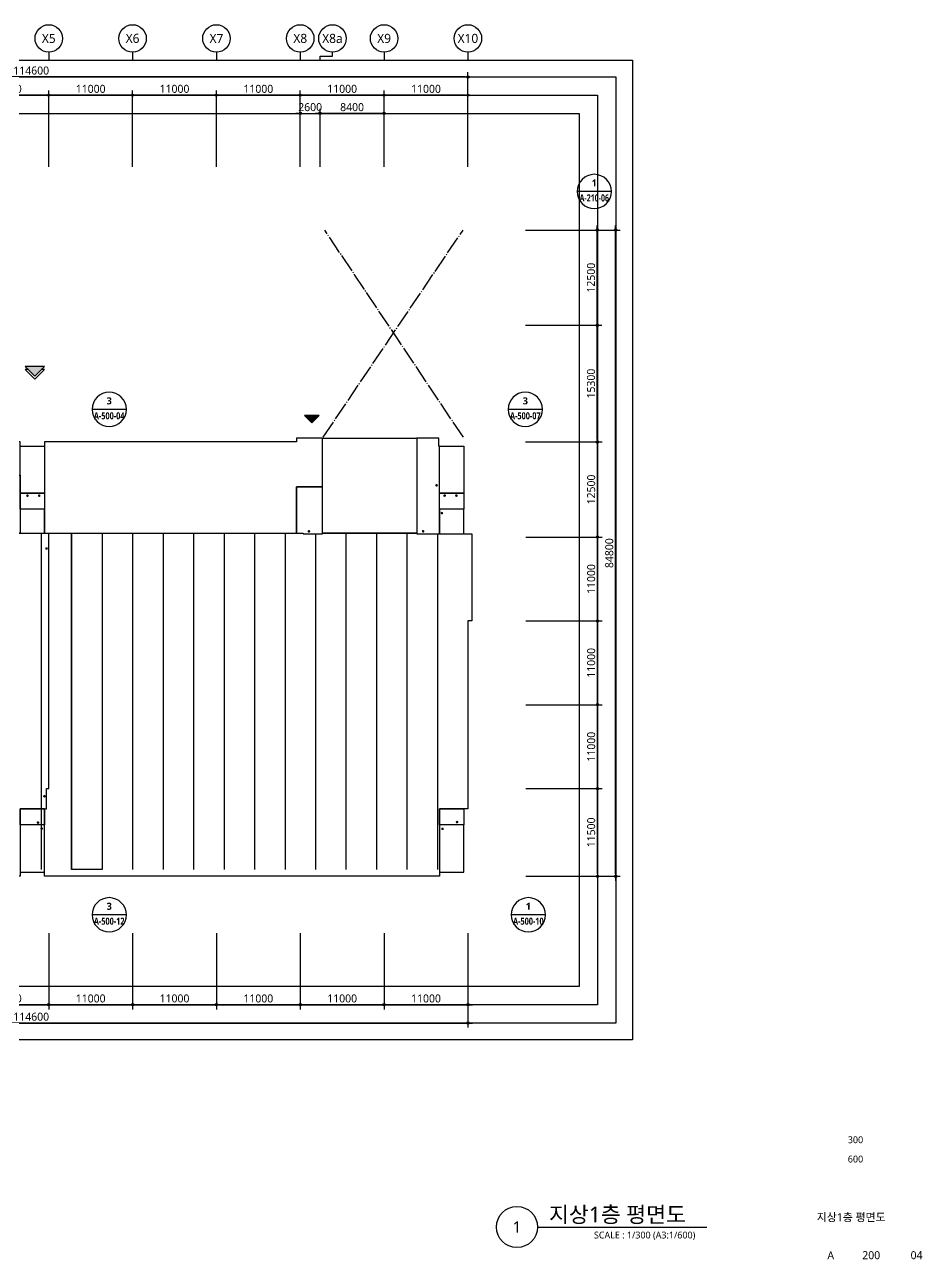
# Model space of a CAD drawing. Header units: millimetres. Extents: x -867282 to 190005487, y -1022614 to 455456909.
# Drawn here: x -753998 to -636221, y -505793 to -343767 of the extents above; entities that cross this region are included whole.
import ezdxf
from ezdxf.enums import TextEntityAlignment as Align

# ---------------------------------------------------------------- set-up
doc = ezdxf.new("R2010")
doc.units = ezdxf.units.MM
doc.header["$LTSCALE"] = 400
doc.header["$MEASUREMENT"] = 0
doc.header["$PDSIZE"] = -10
doc.linetypes.add('STD_SHAFT', pattern=[7.3, 6, -0.5, 0.3, -0.5])
doc.layers.get('0').update_dxf_attribs({"linetype": 'CONTINUOUS'})
doc.layers.get('Defpoints').update_dxf_attribs({"color": 153, "linetype": 'CONTINUOUS'})
for name, color, linetype in [('A-ANNO-ENT', 1, 'CONTINUOUS'), ('A-ANNO-TEXT1', 7, 'CONTINUOUS'), ('A-ANNO-TITL', 7, 'CONTINUOUS'), ('A-FLOR-MARK-ARCH', 1, 'CONTINUOUS'), ('A-FLOR-OPEN-BELO', 6, 'STD_SHAFT'), ('A-ST-AXIS-BUB', 7, 'CONTINUOUS'), ('A-ST-AXIS-DIM', 7, 'CONTINUOUS'), ('AA-MKXS', 3, 'CONTINUOUS'), ('AA-XXXX-TXT1', 2, 'CONTINUOUS'), ('heb', 30, 'CONTINUOUS')]:
    doc.layers.add(name, color=color, linetype=linetype)
doc.layers.add('Defpoint', color=161, linetype='CONTINUOUS', plot=False)
doc.layers.add('면적', color=210, linetype='CONTINUOUS', plot=False)
doc.styles.add('2020음성 1차', font='')
doc.styles.add('SAMOO', font='romans.shx', dxfattribs={"bigfont": 'whgtxt.shx'})
doc.styles.add('SH_대대리576', font='malgun.ttf')
doc.styles.get('2020음성 1차').set_extended_font_data('NanumGothic', bold=True)
doc.dimstyles.new('SHP 600', dxfattribs={"dimscale": 300, "dimtxt": 3.5, "dimasz": 1, "dimexe": 2, "dimexo": 2, "dimgap": 1, "dimtad": 1, "dimdec": 0, "dimzin": 0, "dimdsep": 46, "dimtxsty": 'SH_대대리576', "dimblk": 'DIMDOT', "dimcen": 0.09, "dimclrt": 3, "dimadec": 0, "dimazin": 1, "dimtfac": 1, "dimtdec": 0, "dimtix": 1, "dimtmove": 2, "dimatfit": 0, "dimldrblk": 'DIMDOT', "dimfxl": 1, "dimtolj": 1, "dimtzin": 0, "dimarcsym": 0})

# ---------------------------------------------------------------- blocks, each defined once
blk = doc.blocks.new('DIMDOT')
at = {"color": 0}
blk.add_line((-2, 0), (2, 0), dxfattribs=at)
for radius in [0.5, 0.25]:
    blk.add_circle((0, 0), radius, dxfattribs=at)
blk = doc.blocks.new('*D564')
at = {"layer": 'A-ST-AXIS-DIM', "color": 0, "lineweight": -2, "transparency": 16777216}
for p, q in [((-810441, -362417), (-810441, -350017)), ((-696141, -350617), (-810141, -350617)), ((-695841, -362417), (-695841, -350017))]:
    blk.add_line(p, q, dxfattribs=at)
at = {"layer": 'Defpoints', "color": 0, "transparency": 16777216}
for p in [(-810441, -350617), (-810441, -363017), (-695841, -363017)]:
    blk.add_point(p, dxfattribs=at)
at = {"layer": 'A-ST-AXIS-DIM', "color": 0, "lineweight": -2, "transparency": 16777216, "xscale": 300, "yscale": 300, "zscale": 300, "rotation": 180}
blk.add_blockref('DIMDOT', (-810441, -350617), dxfattribs=at)
at = {"layer": 'A-ST-AXIS-DIM', "color": 0, "lineweight": -2, "transparency": 16777216, "xscale": 300, "yscale": 300, "zscale": 300}
blk.add_blockref('DIMDOT', (-695841, -350617), dxfattribs=at)
at = {"layer": 'A-ST-AXIS-DIM', "color": 3, "transparency": 16777216, "insert": (-753141, -349792), "char_height": 1050, "attachment_point": 5, "style": 'SH_대대리576'}
blk.add_mtext('\\A1;114600', dxfattribs=at)
blk = doc.blocks.new('*D568')
at = {"layer": 'A-ST-AXIS-DIM', "color": 0, "lineweight": -2, "transparency": 16777216}
for p, q in [((-761841, -362417), (-761841, -352417)), ((-751141, -353017), (-761541, -353017)), ((-750841, -362417), (-750841, -352417))]:
    blk.add_line(p, q, dxfattribs=at)
at = {"layer": 'Defpoints', "color": 0, "transparency": 16777216}
for p in [(-761841, -353017), (-761841, -363017), (-750841, -363017)]:
    blk.add_point(p, dxfattribs=at)
at = {"layer": 'A-ST-AXIS-DIM', "color": 0, "lineweight": -2, "transparency": 16777216, "xscale": 300, "yscale": 300, "zscale": 300, "rotation": 180}
blk.add_blockref('DIMDOT', (-761841, -353017), dxfattribs=at)
at = {"layer": 'A-ST-AXIS-DIM', "color": 0, "lineweight": -2, "transparency": 16777216, "xscale": 300, "yscale": 300, "zscale": 300}
blk.add_blockref('DIMDOT', (-750841, -353017), dxfattribs=at)
at = {"layer": 'A-ST-AXIS-DIM', "color": 3, "transparency": 16777216, "insert": (-756341, -352192), "char_height": 1050, "attachment_point": 5, "style": 'SH_대대리576'}
blk.add_mtext('\\A1;11000', dxfattribs=at)
blk = doc.blocks.new('*D569')
at = {"layer": 'A-ST-AXIS-DIM', "color": 0, "lineweight": -2, "transparency": 16777216}
for p, q in [((-750841, -362417), (-750841, -352417)), ((-740141, -353017), (-750541, -353017)), ((-739841, -362417), (-739841, -352417))]:
    blk.add_line(p, q, dxfattribs=at)
at = {"layer": 'Defpoints', "color": 0, "transparency": 16777216}
for p in [(-750841, -353017), (-750841, -363017), (-739841, -363017)]:
    blk.add_point(p, dxfattribs=at)
at = {"layer": 'A-ST-AXIS-DIM', "color": 0, "lineweight": -2, "transparency": 16777216, "xscale": 300, "yscale": 300, "zscale": 300, "rotation": 180}
blk.add_blockref('DIMDOT', (-750841, -353017), dxfattribs=at)
at = {"layer": 'A-ST-AXIS-DIM', "color": 0, "lineweight": -2, "transparency": 16777216, "xscale": 300, "yscale": 300, "zscale": 300}
blk.add_blockref('DIMDOT', (-739841, -353017), dxfattribs=at)
at = {"layer": 'A-ST-AXIS-DIM', "color": 3, "transparency": 16777216, "insert": (-745341, -352192), "char_height": 1050, "attachment_point": 5, "style": 'SH_대대리576'}
blk.add_mtext('\\A1;11000', dxfattribs=at)
blk = doc.blocks.new('*D570')
at = {"layer": 'A-ST-AXIS-DIM', "color": 0, "lineweight": -2, "transparency": 16777216}
for p, q in [((-739841, -362417), (-739841, -352417)), ((-729141, -353017), (-739541, -353017)), ((-728841, -362417), (-728841, -352417))]:
    blk.add_line(p, q, dxfattribs=at)
at = {"layer": 'Defpoints', "color": 0, "transparency": 16777216}
for p in [(-739841, -353017), (-739841, -363017), (-728841, -363017)]:
    blk.add_point(p, dxfattribs=at)
at = {"layer": 'A-ST-AXIS-DIM', "color": 0, "lineweight": -2, "transparency": 16777216, "xscale": 300, "yscale": 300, "zscale": 300, "rotation": 180}
blk.add_blockref('DIMDOT', (-739841, -353017), dxfattribs=at)
at = {"layer": 'A-ST-AXIS-DIM', "color": 0, "lineweight": -2, "transparency": 16777216, "xscale": 300, "yscale": 300, "zscale": 300}
blk.add_blockref('DIMDOT', (-728841, -353017), dxfattribs=at)
at = {"layer": 'A-ST-AXIS-DIM', "color": 3, "transparency": 16777216, "insert": (-734341, -352192), "char_height": 1050, "attachment_point": 5, "style": 'SH_대대리576'}
blk.add_mtext('\\A1;11000', dxfattribs=at)
blk = doc.blocks.new('*D571')
at = {"layer": 'A-ST-AXIS-DIM', "color": 0, "lineweight": -2, "transparency": 16777216}
for p, q in [((-728841, -362417), (-728841, -352417)), ((-718141, -353017), (-728541, -353017)), ((-717841, -362417), (-717841, -352417))]:
    blk.add_line(p, q, dxfattribs=at)
at = {"layer": 'Defpoints', "color": 0, "transparency": 16777216}
for p in [(-728841, -353017), (-728841, -363017), (-717841, -363017)]:
    blk.add_point(p, dxfattribs=at)
at = {"layer": 'A-ST-AXIS-DIM', "color": 0, "lineweight": -2, "transparency": 16777216, "xscale": 300, "yscale": 300, "zscale": 300, "rotation": 180}
blk.add_blockref('DIMDOT', (-728841, -353017), dxfattribs=at)
at = {"layer": 'A-ST-AXIS-DIM', "color": 0, "lineweight": -2, "transparency": 16777216, "xscale": 300, "yscale": 300, "zscale": 300}
blk.add_blockref('DIMDOT', (-717841, -353017), dxfattribs=at)
at = {"layer": 'A-ST-AXIS-DIM', "color": 3, "transparency": 16777216, "insert": (-723341, -352192), "char_height": 1050, "attachment_point": 5, "style": 'SH_대대리576'}
blk.add_mtext('\\A1;11000', dxfattribs=at)
blk = doc.blocks.new('*D572')
at = {"layer": 'A-ST-AXIS-DIM', "color": 0, "lineweight": -2, "transparency": 16777216}
for p, q in [((-717841, -362417), (-717841, -352417)), ((-707141, -353017), (-717541, -353017)), ((-706841, -362417), (-706841, -352417))]:
    blk.add_line(p, q, dxfattribs=at)
at = {"layer": 'Defpoints', "color": 0, "transparency": 16777216}
for p in [(-717841, -353017), (-717841, -363017), (-706841, -363017)]:
    blk.add_point(p, dxfattribs=at)
at = {"layer": 'A-ST-AXIS-DIM', "color": 0, "lineweight": -2, "transparency": 16777216, "xscale": 300, "yscale": 300, "zscale": 300, "rotation": 180}
blk.add_blockref('DIMDOT', (-717841, -353017), dxfattribs=at)
at = {"layer": 'A-ST-AXIS-DIM', "color": 0, "lineweight": -2, "transparency": 16777216, "xscale": 300, "yscale": 300, "zscale": 300}
blk.add_blockref('DIMDOT', (-706841, -353017), dxfattribs=at)
at = {"layer": 'A-ST-AXIS-DIM', "color": 3, "transparency": 16777216, "insert": (-712341, -352192), "char_height": 1050, "attachment_point": 5, "style": 'SH_대대리576'}
blk.add_mtext('\\A1;11000', dxfattribs=at)
blk = doc.blocks.new('*D573')
at = {"layer": 'A-ST-AXIS-DIM', "color": 0, "lineweight": -2, "transparency": 16777216}
for p, q in [((-706841, -362417), (-706841, -352417)), ((-696141, -353017), (-706541, -353017)), ((-695841, -362417), (-695841, -352417))]:
    blk.add_line(p, q, dxfattribs=at)
at = {"layer": 'Defpoints', "color": 0, "transparency": 16777216}
for p in [(-706841, -353017), (-706841, -363017), (-695841, -363017)]:
    blk.add_point(p, dxfattribs=at)
at = {"layer": 'A-ST-AXIS-DIM', "color": 0, "lineweight": -2, "transparency": 16777216, "xscale": 300, "yscale": 300, "zscale": 300, "rotation": 180}
blk.add_blockref('DIMDOT', (-706841, -353017), dxfattribs=at)
at = {"layer": 'A-ST-AXIS-DIM', "color": 0, "lineweight": -2, "transparency": 16777216, "xscale": 300, "yscale": 300, "zscale": 300}
blk.add_blockref('DIMDOT', (-695841, -353017), dxfattribs=at)
at = {"layer": 'A-ST-AXIS-DIM', "color": 3, "transparency": 16777216, "insert": (-701341, -352192), "char_height": 1050, "attachment_point": 5, "style": 'SH_대대리576'}
blk.add_mtext('\\A1;11000', dxfattribs=at)
blk = doc.blocks.new('*D599')
at = {"layer": 'A-ST-AXIS-DIM', "color": 0, "lineweight": -2, "transparency": 16777216}
for p, q in [((-688266, -370717), (-678266, -370717)), ((-678866, -382917), (-678866, -371017)), ((-688266, -383217), (-678266, -383217))]:
    blk.add_line(p, q, dxfattribs=at)
at = {"layer": 'Defpoints', "color": 0, "transparency": 16777216}
for p in [(-688866, -370717), (-678866, -370717), (-688866, -383217)]:
    blk.add_point(p, dxfattribs=at)
at = {"layer": 'A-ST-AXIS-DIM', "color": 0, "lineweight": -2, "transparency": 16777216, "xscale": 300, "yscale": 300, "zscale": 300}
for p, rotation in [((-678866, -370717), 90), ((-678866, -383217), 270)]:
    blk.add_blockref('DIMDOT', p, dxfattribs=dict(at, rotation=rotation))
at = {"layer": 'A-ST-AXIS-DIM', "color": 3, "transparency": 16777216, "insert": (-679691, -376967), "char_height": 1050, "attachment_point": 5, "rotation": 90, "style": 'SH_대대리576'}
blk.add_mtext('\\A1;12500', dxfattribs=at)
blk = doc.blocks.new('*D600')
at = {"layer": 'A-ST-AXIS-DIM', "color": 0, "lineweight": -2, "transparency": 16777216}
for p, q in [((-688266, -383217), (-678266, -383217)), ((-678866, -398217), (-678866, -383517)), ((-688266, -398517), (-678266, -398517))]:
    blk.add_line(p, q, dxfattribs=at)
at = {"layer": 'Defpoints', "color": 0, "transparency": 16777216}
for p in [(-688866, -383217), (-678866, -383217), (-688866, -398517)]:
    blk.add_point(p, dxfattribs=at)
at = {"layer": 'A-ST-AXIS-DIM', "color": 0, "lineweight": -2, "transparency": 16777216, "xscale": 300, "yscale": 300, "zscale": 300}
for p, rotation in [((-678866, -383217), 90), ((-678866, -398517), 270)]:
    blk.add_blockref('DIMDOT', p, dxfattribs=dict(at, rotation=rotation))
at = {"layer": 'A-ST-AXIS-DIM', "color": 3, "transparency": 16777216, "insert": (-679691, -390867), "char_height": 1050, "attachment_point": 5, "rotation": 90, "style": 'SH_대대리576'}
blk.add_mtext('\\A1;15300', dxfattribs=at)
blk = doc.blocks.new('*D601')
at = {"layer": 'A-ST-AXIS-DIM', "color": 0, "lineweight": -2, "transparency": 16777216}
for p, q in [((-688241, -398517), (-678241, -398517)), ((-678841, -410717), (-678841, -398817)), ((-688241, -411017), (-678241, -411017))]:
    blk.add_line(p, q, dxfattribs=at)
at = {"layer": 'Defpoints', "color": 0, "transparency": 16777216}
for p in [(-688841, -398517), (-678841, -398517), (-688841, -411017)]:
    blk.add_point(p, dxfattribs=at)
at = {"layer": 'A-ST-AXIS-DIM', "color": 0, "lineweight": -2, "transparency": 16777216, "xscale": 300, "yscale": 300, "zscale": 300}
for p, rotation in [((-678841, -398517), 90), ((-678841, -411017), 270)]:
    blk.add_blockref('DIMDOT', p, dxfattribs=dict(at, rotation=rotation))
at = {"layer": 'A-ST-AXIS-DIM', "color": 3, "transparency": 16777216, "insert": (-679666, -404767), "char_height": 1050, "attachment_point": 5, "rotation": 90, "style": 'SH_대대리576'}
blk.add_mtext('\\A1;12500', dxfattribs=at)
blk = doc.blocks.new('*D588')
at = {"layer": 'A-ST-AXIS-DIM', "color": 0, "lineweight": -2, "transparency": 16777216}
for p, q in [((-688241, -411017), (-678241, -411017)), ((-678841, -421717), (-678841, -411317)), ((-688241, -422017), (-678241, -422017))]:
    blk.add_line(p, q, dxfattribs=at)
at = {"layer": 'Defpoints', "color": 0, "transparency": 16777216}
for p in [(-688841, -411017), (-678841, -411017), (-688841, -422017)]:
    blk.add_point(p, dxfattribs=at)
at = {"layer": 'A-ST-AXIS-DIM', "color": 0, "lineweight": -2, "transparency": 16777216, "xscale": 300, "yscale": 300, "zscale": 300}
for p, rotation in [((-678841, -411017), 90), ((-678841, -422017), 270)]:
    blk.add_blockref('DIMDOT', p, dxfattribs=dict(at, rotation=rotation))
at = {"layer": 'A-ST-AXIS-DIM', "color": 3, "transparency": 16777216, "insert": (-679666, -416517), "char_height": 1050, "attachment_point": 5, "rotation": 90, "style": 'SH_대대리576'}
blk.add_mtext('\\A1;11000', dxfattribs=at)
blk = doc.blocks.new('*D589')
at = {"layer": 'A-ST-AXIS-DIM', "color": 0, "lineweight": -2, "transparency": 16777216}
for p, q in [((-688241, -422017), (-678241, -422017)), ((-678841, -432717), (-678841, -422317)), ((-688241, -433017), (-678241, -433017))]:
    blk.add_line(p, q, dxfattribs=at)
at = {"layer": 'Defpoints', "color": 0, "transparency": 16777216}
for p in [(-688841, -422017), (-678841, -422017), (-688841, -433017)]:
    blk.add_point(p, dxfattribs=at)
at = {"layer": 'A-ST-AXIS-DIM', "color": 0, "lineweight": -2, "transparency": 16777216, "xscale": 300, "yscale": 300, "zscale": 300}
for p, rotation in [((-678841, -422017), 90), ((-678841, -433017), 270)]:
    blk.add_blockref('DIMDOT', p, dxfattribs=dict(at, rotation=rotation))
at = {"layer": 'A-ST-AXIS-DIM', "color": 3, "transparency": 16777216, "insert": (-679666, -427517), "char_height": 1050, "attachment_point": 5, "rotation": 90, "style": 'SH_대대리576'}
blk.add_mtext('\\A1;11000', dxfattribs=at)
blk = doc.blocks.new('*D590')
at = {"layer": 'A-ST-AXIS-DIM', "color": 0, "lineweight": -2, "transparency": 16777216}
for p, q in [((-688241, -433017), (-678241, -433017)), ((-678841, -443717), (-678841, -433317)), ((-688241, -444017), (-678241, -444017))]:
    blk.add_line(p, q, dxfattribs=at)
at = {"layer": 'Defpoints', "color": 0, "transparency": 16777216}
for p in [(-688841, -433017), (-678841, -433017), (-688841, -444017)]:
    blk.add_point(p, dxfattribs=at)
at = {"layer": 'A-ST-AXIS-DIM', "color": 0, "lineweight": -2, "transparency": 16777216, "xscale": 300, "yscale": 300, "zscale": 300}
for p, rotation in [((-678841, -433017), 90), ((-678841, -444017), 270)]:
    blk.add_blockref('DIMDOT', p, dxfattribs=dict(at, rotation=rotation))
at = {"layer": 'A-ST-AXIS-DIM', "color": 3, "transparency": 16777216, "insert": (-679666, -438517), "char_height": 1050, "attachment_point": 5, "rotation": 90, "style": 'SH_대대리576'}
blk.add_mtext('\\A1;11000', dxfattribs=at)
blk = doc.blocks.new('*D591')
at = {"layer": 'A-ST-AXIS-DIM', "color": 0, "lineweight": -2, "transparency": 16777216}
for p, q in [((-688241, -444017), (-678241, -444017)), ((-678841, -455217), (-678841, -444317)), ((-688241, -455517), (-678241, -455517))]:
    blk.add_line(p, q, dxfattribs=at)
at = {"layer": 'Defpoints', "color": 0, "transparency": 16777216}
for p in [(-688841, -444017), (-678841, -444017), (-688841, -455517)]:
    blk.add_point(p, dxfattribs=at)
at = {"layer": 'A-ST-AXIS-DIM', "color": 0, "lineweight": -2, "transparency": 16777216, "xscale": 300, "yscale": 300, "zscale": 300}
for p, rotation in [((-678841, -444017), 90), ((-678841, -455517), 270)]:
    blk.add_blockref('DIMDOT', p, dxfattribs=dict(at, rotation=rotation))
at = {"layer": 'A-ST-AXIS-DIM', "color": 3, "transparency": 16777216, "insert": (-679666, -449767), "char_height": 1050, "attachment_point": 5, "rotation": 90, "style": 'SH_대대리576'}
blk.add_mtext('\\A1;11500', dxfattribs=at)
blk = doc.blocks.new('*D592')
at = {"layer": 'A-ST-AXIS-DIM', "color": 0, "lineweight": -2, "transparency": 16777216}
for p, q in [((-688241, -370717), (-675866, -370717)), ((-676466, -455217), (-676466, -371017)), ((-688241, -455517), (-675866, -455517))]:
    blk.add_line(p, q, dxfattribs=at)
at = {"layer": 'Defpoints', "color": 0, "transparency": 16777216}
for p in [(-688841, -370717), (-676466, -370717), (-688841, -455517)]:
    blk.add_point(p, dxfattribs=at)
at = {"layer": 'A-ST-AXIS-DIM', "color": 0, "lineweight": -2, "transparency": 16777216, "xscale": 300, "yscale": 300, "zscale": 300}
for p, rotation in [((-676466, -370717), 90), ((-676466, -455517), 270)]:
    blk.add_blockref('DIMDOT', p, dxfattribs=dict(at, rotation=rotation))
at = {"layer": 'A-ST-AXIS-DIM', "color": 3, "transparency": 16777216, "insert": (-677291, -413117), "char_height": 1050, "attachment_point": 5, "rotation": 90, "style": 'SH_대대리576'}
blk.add_mtext('\\A1;84800', dxfattribs=at)
blk = doc.blocks.new('*D593')
at = {"layer": 'A-ST-AXIS-DIM', "color": 0, "lineweight": -2, "transparency": 16777216}
for p, q in [((-706841, -462989), (-706841, -472989)), ((-695841, -462989), (-695841, -472989)), ((-706541, -472389), (-696141, -472389))]:
    blk.add_line(p, q, dxfattribs=at)
at = {"layer": 'Defpoints', "color": 0, "transparency": 16777216}
for p in [(-706841, -462389), (-695841, -462389), (-695841, -472389)]:
    blk.add_point(p, dxfattribs=at)
at = {"layer": 'A-ST-AXIS-DIM', "color": 0, "lineweight": -2, "transparency": 16777216, "xscale": 300, "yscale": 300, "zscale": 300, "rotation": 180}
blk.add_blockref('DIMDOT', (-706841, -472389), dxfattribs=at)
at = {"layer": 'A-ST-AXIS-DIM', "color": 0, "lineweight": -2, "transparency": 16777216, "xscale": 300, "yscale": 300, "zscale": 300}
blk.add_blockref('DIMDOT', (-695841, -472389), dxfattribs=at)
at = {"layer": 'A-ST-AXIS-DIM', "color": 3, "transparency": 16777216, "insert": (-701341, -471564), "char_height": 1050, "attachment_point": 5, "style": 'SH_대대리576'}
blk.add_mtext('\\A1;11000', dxfattribs=at)
blk = doc.blocks.new('*D594')
at = {"layer": 'A-ST-AXIS-DIM', "color": 0, "lineweight": -2, "transparency": 16777216}
for p, q in [((-717841, -462989), (-717841, -472989)), ((-706841, -462989), (-706841, -472989)), ((-717541, -472389), (-707141, -472389))]:
    blk.add_line(p, q, dxfattribs=at)
at = {"layer": 'Defpoints', "color": 0, "transparency": 16777216}
for p in [(-717841, -462389), (-706841, -462389), (-706841, -472389)]:
    blk.add_point(p, dxfattribs=at)
at = {"layer": 'A-ST-AXIS-DIM', "color": 0, "lineweight": -2, "transparency": 16777216, "xscale": 300, "yscale": 300, "zscale": 300, "rotation": 180}
blk.add_blockref('DIMDOT', (-717841, -472389), dxfattribs=at)
at = {"layer": 'A-ST-AXIS-DIM', "color": 0, "lineweight": -2, "transparency": 16777216, "xscale": 300, "yscale": 300, "zscale": 300}
blk.add_blockref('DIMDOT', (-706841, -472389), dxfattribs=at)
at = {"layer": 'A-ST-AXIS-DIM', "color": 3, "transparency": 16777216, "insert": (-712341, -471564), "char_height": 1050, "attachment_point": 5, "style": 'SH_대대리576'}
blk.add_mtext('\\A1;11000', dxfattribs=at)
blk = doc.blocks.new('*D595')
at = {"layer": 'A-ST-AXIS-DIM', "color": 0, "lineweight": -2, "transparency": 16777216}
for p, q in [((-728841, -462989), (-728841, -472989)), ((-717841, -462989), (-717841, -472989)), ((-728541, -472389), (-718141, -472389))]:
    blk.add_line(p, q, dxfattribs=at)
at = {"layer": 'Defpoints', "color": 0, "transparency": 16777216}
for p in [(-728841, -462389), (-717841, -462389), (-717841, -472389)]:
    blk.add_point(p, dxfattribs=at)
at = {"layer": 'A-ST-AXIS-DIM', "color": 0, "lineweight": -2, "transparency": 16777216, "xscale": 300, "yscale": 300, "zscale": 300, "rotation": 180}
blk.add_blockref('DIMDOT', (-728841, -472389), dxfattribs=at)
at = {"layer": 'A-ST-AXIS-DIM', "color": 0, "lineweight": -2, "transparency": 16777216, "xscale": 300, "yscale": 300, "zscale": 300}
blk.add_blockref('DIMDOT', (-717841, -472389), dxfattribs=at)
at = {"layer": 'A-ST-AXIS-DIM', "color": 3, "transparency": 16777216, "insert": (-723341, -471564), "char_height": 1050, "attachment_point": 5, "style": 'SH_대대리576'}
blk.add_mtext('\\A1;11000', dxfattribs=at)
blk = doc.blocks.new('*D596')
at = {"layer": 'A-ST-AXIS-DIM', "color": 0, "lineweight": -2, "transparency": 16777216}
for p, q in [((-739841, -462989), (-739841, -472989)), ((-728841, -462989), (-728841, -472989)), ((-739541, -472389), (-729141, -472389))]:
    blk.add_line(p, q, dxfattribs=at)
at = {"layer": 'Defpoints', "color": 0, "transparency": 16777216}
for p in [(-739841, -462389), (-728841, -462389), (-728841, -472389)]:
    blk.add_point(p, dxfattribs=at)
at = {"layer": 'A-ST-AXIS-DIM', "color": 0, "lineweight": -2, "transparency": 16777216, "xscale": 300, "yscale": 300, "zscale": 300, "rotation": 180}
blk.add_blockref('DIMDOT', (-739841, -472389), dxfattribs=at)
at = {"layer": 'A-ST-AXIS-DIM', "color": 0, "lineweight": -2, "transparency": 16777216, "xscale": 300, "yscale": 300, "zscale": 300}
blk.add_blockref('DIMDOT', (-728841, -472389), dxfattribs=at)
at = {"layer": 'A-ST-AXIS-DIM', "color": 3, "transparency": 16777216, "insert": (-734341, -471564), "char_height": 1050, "attachment_point": 5, "style": 'SH_대대리576'}
blk.add_mtext('\\A1;11000', dxfattribs=at)
blk = doc.blocks.new('*D597')
at = {"layer": 'A-ST-AXIS-DIM', "color": 0, "lineweight": -2, "transparency": 16777216}
for p, q in [((-750841, -462989), (-750841, -472989)), ((-739841, -462989), (-739841, -472989)), ((-750541, -472389), (-740141, -472389))]:
    blk.add_line(p, q, dxfattribs=at)
at = {"layer": 'Defpoints', "color": 0, "transparency": 16777216}
for p in [(-750841, -462389), (-739841, -462389), (-739841, -472389)]:
    blk.add_point(p, dxfattribs=at)
at = {"layer": 'A-ST-AXIS-DIM', "color": 0, "lineweight": -2, "transparency": 16777216, "xscale": 300, "yscale": 300, "zscale": 300, "rotation": 180}
blk.add_blockref('DIMDOT', (-750841, -472389), dxfattribs=at)
at = {"layer": 'A-ST-AXIS-DIM', "color": 0, "lineweight": -2, "transparency": 16777216, "xscale": 300, "yscale": 300, "zscale": 300}
blk.add_blockref('DIMDOT', (-739841, -472389), dxfattribs=at)
at = {"layer": 'A-ST-AXIS-DIM', "color": 3, "transparency": 16777216, "insert": (-745341, -471564), "char_height": 1050, "attachment_point": 5, "style": 'SH_대대리576'}
blk.add_mtext('\\A1;11000', dxfattribs=at)
blk = doc.blocks.new('*D598')
at = {"layer": 'A-ST-AXIS-DIM', "color": 0, "lineweight": -2, "transparency": 16777216}
for p, q in [((-761841, -462989), (-761841, -472989)), ((-750841, -462989), (-750841, -472989)), ((-761541, -472389), (-751141, -472389))]:
    blk.add_line(p, q, dxfattribs=at)
at = {"layer": 'Defpoints', "color": 0, "transparency": 16777216}
for p in [(-761841, -462389), (-750841, -462389), (-750841, -472389)]:
    blk.add_point(p, dxfattribs=at)
at = {"layer": 'A-ST-AXIS-DIM', "color": 0, "lineweight": -2, "transparency": 16777216, "xscale": 300, "yscale": 300, "zscale": 300, "rotation": 180}
blk.add_blockref('DIMDOT', (-761841, -472389), dxfattribs=at)
at = {"layer": 'A-ST-AXIS-DIM', "color": 0, "lineweight": -2, "transparency": 16777216, "xscale": 300, "yscale": 300, "zscale": 300}
blk.add_blockref('DIMDOT', (-750841, -472389), dxfattribs=at)
at = {"layer": 'A-ST-AXIS-DIM', "color": 3, "transparency": 16777216, "insert": (-756341, -471564), "char_height": 1050, "attachment_point": 5, "style": 'SH_대대리576'}
blk.add_mtext('\\A1;11000', dxfattribs=at)
blk = doc.blocks.new('*D587')
at = {"layer": 'A-ST-AXIS-DIM', "color": 0, "lineweight": -2, "transparency": 16777216}
for p, q in [((-810441, -462989), (-810441, -475389)), ((-695841, -462989), (-695841, -475389)), ((-810141, -474789), (-696141, -474789))]:
    blk.add_line(p, q, dxfattribs=at)
at = {"layer": 'Defpoints', "color": 0, "transparency": 16777216}
for p in [(-810441, -462389), (-695841, -462389), (-695841, -474789)]:
    blk.add_point(p, dxfattribs=at)
at = {"layer": 'A-ST-AXIS-DIM', "color": 0, "lineweight": -2, "transparency": 16777216, "xscale": 300, "yscale": 300, "zscale": 300, "rotation": 180}
blk.add_blockref('DIMDOT', (-810441, -474789), dxfattribs=at)
at = {"layer": 'A-ST-AXIS-DIM', "color": 0, "lineweight": -2, "transparency": 16777216, "xscale": 300, "yscale": 300, "zscale": 300}
blk.add_blockref('DIMDOT', (-695841, -474789), dxfattribs=at)
at = {"layer": 'A-ST-AXIS-DIM', "color": 3, "transparency": 16777216, "insert": (-753141, -473964), "char_height": 1050, "attachment_point": 5, "style": 'SH_대대리576'}
blk.add_mtext('\\A1;114600', dxfattribs=at)
blk = doc.blocks.new('A-ST-AXIS-BUB-1')
at = {"layer": 'A-ST-AXIS-BUB'}
blk.add_line((0, 350), (0, 0), dxfattribs=at)
blk.add_circle((0, 950), 600, dxfattribs=at)
blk = doc.blocks.new('*U392')
at = {"layer": 'AA-MKXS', "color": 3, "linetype": 'Continuous', "ltscale": 5}
blk.add_line((-5.999976, 0), (5.999976, 0), dxfattribs=at)
blk.add_circle((0, 0), 5.999976, dxfattribs=at)
at = {"layer": 'AA-MKXS', "style": 'SAMOO', "width": 0.85}
blk.add_attdef('ViewNUM', text='', height=2.5, dxfattribs=at).set_placement((0, 1), align=Align.BOTTOM_CENTER)
blk.add_attdef('SheetNUM', text='', height=2.5, dxfattribs=at).set_placement((0, -1), align=Align.TOP_CENTER)
blk = doc.blocks.new('*U394')
at = {"layer": 'A-ANNO-TITL'}
blk.add_line((0, 0), (3700, 0), dxfattribs=at)
blk.add_circle((-450, 0), 450, dxfattribs=at)
at = {"layer": 'AA-XXXX-TXT1', "style": 'SH_대대리576'}
blk.add_attdef('DWG.TITLE', (250, 100), '', height=350, dxfattribs=at)
at = {"layer": 'AA-XXXX-TXT1', "color": 7, "style": 'SH_대대리576'}
blk.add_attdef('NO1', text='', height=300, dxfattribs=at).set_placement((-450, 0), align=Align.MIDDLE)
at = {"layer": 'AA-XXXX-TXT1', "style": 'SH_대대리576'}
blk.add_attdef('SCALE', text='', height=150, dxfattribs=at).set_placement((3450, -100), align=Align.TOP_RIGHT)
blk = doc.blocks.new('*D545')
at = {"layer": 'A-ST-AXIS-DIM', "color": 0, "lineweight": -2, "transparency": 16777216}
for p, q in [((-717841, -362417), (-717841, -354817)), ((-715241, -362417), (-715241, -354817)), ((-718141, -355417), (-718441, -355417)), ((-717841, -355417), (-715241, -355417)), ((-714941, -355417), (-714641, -355417))]:
    blk.add_line(p, q, dxfattribs=at)
at = {"layer": 'Defpoints', "color": 0, "transparency": 16777216}
for p in [(-715241, -355417), (-717841, -363017), (-715241, -363017)]:
    blk.add_point(p, dxfattribs=at)
at = {"layer": 'A-ST-AXIS-DIM', "color": 0, "lineweight": -2, "transparency": 16777216, "xscale": 300, "yscale": 300, "zscale": 300}
blk.add_blockref('DIMDOT', (-717841, -355417), dxfattribs=at)
at = {"layer": 'A-ST-AXIS-DIM', "color": 0, "lineweight": -2, "transparency": 16777216, "xscale": 300, "yscale": 300, "zscale": 300, "rotation": 180}
blk.add_blockref('DIMDOT', (-715241, -355417), dxfattribs=at)
at = {"layer": 'A-ST-AXIS-DIM', "color": 3, "transparency": 16777216, "insert": (-716541, -354592), "char_height": 1050, "attachment_point": 5, "style": 'SH_대대리576'}
blk.add_mtext('\\A1;2600', dxfattribs=at)
blk = doc.blocks.new('*D546')
at = {"layer": 'A-ST-AXIS-DIM', "color": 0, "lineweight": -2, "transparency": 16777216}
for p, q in [((-715241, -362417), (-715241, -354817)), ((-706841, -362417), (-706841, -354817)), ((-707141, -355417), (-714941, -355417))]:
    blk.add_line(p, q, dxfattribs=at)
at = {"layer": 'Defpoints', "color": 0, "transparency": 16777216}
for p in [(-715241, -355417), (-715241, -363017), (-706841, -363017)]:
    blk.add_point(p, dxfattribs=at)
at = {"layer": 'A-ST-AXIS-DIM', "color": 0, "lineweight": -2, "transparency": 16777216, "xscale": 300, "yscale": 300, "zscale": 300, "rotation": 180}
blk.add_blockref('DIMDOT', (-715241, -355417), dxfattribs=at)
at = {"layer": 'A-ST-AXIS-DIM', "color": 0, "lineweight": -2, "transparency": 16777216, "xscale": 300, "yscale": 300, "zscale": 300}
blk.add_blockref('DIMDOT', (-706841, -355417), dxfattribs=at)
at = {"layer": 'A-ST-AXIS-DIM', "color": 3, "transparency": 16777216, "insert": (-711041, -354592), "char_height": 1050, "attachment_point": 5, "style": 'SH_대대리576'}
blk.add_mtext('\\A1;8400', dxfattribs=at)
blk = doc.blocks.new('G$C103DFDC3')
blk.add_line((92200, 51120, 103000), (95600, 51120))
at = {"layer": '면적'}
for points in [[(20000, 48025), (20000, 45000), (53400, 45000), (53400, 52620), (55950, 52620), (55950, 57000), (20000, 57000), (19450, 57000), (19450, 48025), (20000, 48025)], [(95600, 57500), (92200, 57500), (92200, 57000), (60200, 57000), (59150, 57000), (59150, 48025), (59150, 48025), (59150, 45000), (92200, 45000), (92200, 51120), (95600, 51120)], [(95600, 57500), (108000, 57500), (108000, 45000), (95600, 45000)], [(108000, 57500), (108000, 44925), (110950, 44925), (110950, 56450), (110900, 56450), (110900, 56600), (110900, 57500)], [(16250, 56450), (19450, 56450), (19450, 50250), (16250, 50250)], [(59150, 50250), (55950, 50250), (55950, 56450), (59150, 56450)], [(114150, 50250), (110950, 50250), (110950, 56450), (114150, 56450)], [(12900, 6550), (16250, 6550), (16250, 6750), (18500, 6750), (18500, 8850), (16250, 8850), (16250, 8800), (14800, 8800), (14800, 11500), (15200, 11500), (15200, 45000), (20000, 45000), (20000, 48025), (19450, 48025), (19450, 48150), (16250, 48150), (16250, 54100), (13100, 54100), (13100, 45600), (8525, 45600), (8525, 40100), (7400, 40100), (7400, 37200), (13100, 37200), (13100, 16300), (7600, 16300), (7600, 14300), (8600, 14300), (8600, 12900), (10100, 12900), (10100, 14300), (13100, 14300), (13100, 11200), (12900, 11200), (12900, 6550)], [(13100, 54100), (10100, 54100), (10100, 51420), (13100, 51420)], [(55950, 45025), (53400, 45025), (53400, 52620), (55950, 52620)], [(10100, 51420), (10100, 49500), (12210, 49500), (12210, 50270), (13100, 50270), (13100, 51420)], [(12210, 50270), (13100, 50270), (13100, 49500), (12210, 49500)], [(16250, 50250), (19450, 50250), (19450, 48150), (16250, 48150)], [(59150, 48150), (55950, 48150), (55950, 50250), (59150, 50250)], [(92200, 45000), (93100, 45000), (93100, 44925), (95600, 44925), (95600, 51120), (92200, 51120)], [(114150, 48150), (110950, 48150), (110950, 50250), (114150, 50250)], [(7200, 49500), (13100, 49500), (13100, 45600), (7200, 45600)], [(55950, 48150), (55950, 45025), (59150, 45025), (59150, 48025), (59150, 48025), (59150, 48150)], [(110950, 48150), (110950, 44925), (114150, 44925), (114150, 48025), (114150, 48025), (114150, 48150)], [(15200, 45000), (53400, 45000), (53400, 45025), (59150, 45025), (59150, 45000), (93100, 45000), (93100, 44925), (95600, 44925), (95600, 45000), (108000, 45000), (108000, 44925), (115200, 44925), (115200, 33500), (114700, 33500), (114700, 8850), (110950, 8850), (110950, 0), (59150, 0), (59150, 8850), (55950, 8850), (55950, 0), (19450, 0), (19450, 10950), (17400, 10950), (17400, 11500), (17400, 11500), (17400, 15800), (17400, 15800), (17400, 22800), (15200, 22800), (15200, 34000), (19355, 34000), (19355, 37125), (18355, 37125), (18355, 38025), (19355, 38025), (19355, 41675), (15200, 41675)], [(15200, 41675), (19355, 41675), (19355, 38025), (18355, 38025), (18355, 37125), (19355, 37125), (19355, 34000), (15200, 34000)], [(0, 20000), (0, 37200), (13100, 37200), (13100, 20000)], [(15200, 22800), (15200, 11500), (16250, 11500), (16250, 10950), (17400, 10950), (17400, 22725), (17400, 22800)], [(7600, 14300), (7600, 20000), (0, 20000), (0, 12850), (1900, 12850), (1900, 11200), (4700, 11200), (4700, 14300)], [(7600, 20000), (13100, 20000), (13100, 16300), (7600, 16300)], [(4700, 14300), (4700, 11200), (7600, 11200), (7600, 11600), (8600, 11600), (8600, 14300)], [(9500, 12900), (9500, 11200), (13100, 11200), (13100, 14300), (10100, 14300), (10100, 12900)], [(14800, 11500), (16250, 11500), (16250, 8800), (14800, 8800)], [(16250, 10950), (19450, 10950), (19450, 8850), (16250, 8850)], [(19450, 6750), (18500, 6750), (18500, 8850), (19450, 8850)], [(55950, 8850), (59150, 8850), (59150, 6750), (55950, 6750)], [(110950, 8850), (114150, 8850), (114150, 6750), (110950, 6750)], [(16250, 6750), (19450, 6750), (19450, 550), (16250, 550)], [(55950, 6750), (55950, 6750), (55950, 6750), (55950, 550), (59150, 550), (59150, 6750), (59150, 6750)], [(114150, 6750), (114150, 6750), (114150, 6750), (110950, 6750), (110950, 550), (114150, 550)]]:
    blk.add_lwpolyline(points, close=True, dxfattribs=at)
for points in [[(10100, 51420), (10100, 51420), (10100, 49500), (10100, 49500), (7200, 49500), (7200, 45600), (5200, 45600), (5200, 54100), (10100, 54100), (10100, 51420)], [(59150, 8850), (59400, 8850), (59400, 11500), (59700, 11500), (59700, 45000)]]:
    blk.add_lwpolyline(points, dxfattribs=at)
at = {"layer": '면적', "elevation": 103000}
blk.add_lwpolyline([(18355, 38025), (19355, 38025), (19355, 37125), (18355, 37125)], close=True, dxfattribs=at)

msp = doc.modelspace()

# ---------------------------------------------------------------- hatches: boundary and pattern name
at = {"layer": 'A-ANNO-ENT'}
for points in [[(-753921.6, -388617), (-751404.8, -388617), (-752663.2, -389875.4)], [(-717284.3, -395058.7), (-715348.3, -395058.7), (-716316.3, -396026.7)]]:
    msp.add_hatch(color=256, dxfattribs=at).paths.add_polyline_path(points)

# ---------------------------------------------------------------- linework, layer by layer
msp.add_line((-702541.2, -410592.2), (-700577.1, -410592.2))
for points in [[(-751404.8, -388617), (-753921.6, -388617), (-752663.2, -389875.4)], [(-715348.3, -395058.7), (-717284.3, -395058.7), (-716316.3, -396026.7)]]:
    msp.add_lwpolyline(points, close=True, dxfattribs=at)
msp.add_lwpolyline([(-753502.2, -389036.5), (-753921.6, -389036.5), (-752663.2, -390294.9), (-751404.8, -389036.5), (-751824.3, -389036.5)], dxfattribs=at)
at = {"layer": 'A-FLOR-MARK-ARCH', "const_width": 168.8}
for points in [[(-700036.8, -404221.1, 1), (-699868.1, -404221.1, 1)], [(-753718.5, -405576.3, 1), (-753549.7, -405576.3, 1)], [(-752176.4, -405576.3, 1), (-752007.6, -405576.3, 1)], [(-698977.8, -405569.5, 1), (-698809.1, -405569.5, 1)], [(-697440.8, -405569.5, 1), (-697272.1, -405569.5, 1)], [(-699342.3, -407862.3, 1), (-699173.6, -407862.3, 1)], [(-716788.4, -410258.2, 1), (-716619.7, -410258.2, 1)], [(-701802.6, -410250.1, 1), (-701633.9, -410250.1, 1)], [(-751209.9, -412510.4, 1), (-751041.1, -412510.4, 1)], [(-751493, -445025.4, 1), (-751324.3, -445025.4, 1)], [(-752334.1, -448480.5, 1), (-752165.3, -448480.5, 1)], [(-697347.4, -448412.6, 1), (-697178.6, -448412.6, 1)], [(-751853.6, -449270.8, 1), (-751684.9, -449270.8, 1)], [(-699263.2, -449293.5, 1), (-699094.4, -449293.5, 1)]]:
    msp.add_lwpolyline(points, format="xyb", close=True, dxfattribs=at)
at = {"layer": 'A-FLOR-OPEN-BELO'}
for p, q in [((-714841.2, -397917.2), (-696476.9, -370717.2)), ((-696441.2, -397917.2), (-714629.4, -370712.9))]:
    msp.add_line(p, q, dxfattribs=at)
at = {"layer": 'A-ST-AXIS-BUB'}
msp.add_lwpolyline([(-715241.2, -348417.2), (-715241.2, -347892.2), (-713618.3, -347892.2), (-713618.3, -347367.2)], dxfattribs=at)
msp.add_circle((-713618.3, -345567.2), 1800, dxfattribs=at)
at = {"layer": 'Defpoint'}
for points in [[(-674241.2, -476988.6), (-845441.2, -476988.6), (-845441.2, -348417.2), (-674241.2, -348417.2)], [(-676441.2, -474788.6), (-843241.2, -474788.6), (-843241.2, -350617.2), (-676441.2, -350617.2)], [(-678841.2, -472388.6), (-840841.2, -472388.6), (-840841.2, -353017.2), (-678841.2, -353017.2)], [(-681241.2, -469988.6), (-838441.2, -469988.6), (-838441.2, -355417.2), (-681241.2, -355417.2)]]:
    msp.add_lwpolyline(points, close=True, dxfattribs=at)
at = {"layer": 'heb'}
for points in [[(-751841.2, -410492.2), (-751841.2, -454617.2)], [(-747841.2, -410517.2), (-747841.2, -454617.2)], [(-743841.2, -410517.2), (-743841.2, -454617.2)], [(-739841.2, -410517.2), (-739841.2, -454617.2)], [(-735841.2, -410517.2), (-735841.2, -454617.2)], [(-731841.2, -410517.2), (-731841.2, -454617.2)], [(-727841.2, -410517.2), (-727841.2, -454617.2)], [(-723841.2, -410517.2), (-723841.2, -454617.2)], [(-719841.2, -410517.2), (-719841.2, -454617.2)], [(-715841.2, -410592.2), (-715841.2, -454617.2)], [(-711841.2, -410517.2), (-711841.2, -454617.2)], [(-707841.2, -410517.2), (-707841.2, -454617.2)], [(-703841.2, -410517.2), (-703841.2, -454617.2)], [(-699841.2, -410592.2), (-699841.2, -454617.2)]]:
    msp.add_lwpolyline(points, dxfattribs=at)
msp.add_lwpolyline([(-747841.2, -410517.2), (-743841.2, -410517.2), (-743841.2, -454617.2), (-747841.2, -454617.2)], close=True, dxfattribs=at)

# ---------------------------------------------------------------- block references
ref = msp.add_blockref('*U392', (-679259.5, -365653.7), dxfattribs=dict(xscale=-375.0015000059622, yscale=375.0015000059622, zscale=375.0015000059622))
ref.add_attrib('SheetNUM', 'A-210-06', dxfattribs={"layer": 'AA-MKXS', "height": 937.5, "style": '2020음성 1차', "width": 0.7}).set_placement((-679259.5, -366028.7), align=Align.TOP_CENTER)
ref.add_attrib('ViewNUM', '1', dxfattribs={"layer": 'AA-MKXS', "height": 937.5, "style": '2020음성 1차'}).set_placement((-679259.5, -365278.7), align=Align.BOTTOM_CENTER)
ref = msp.add_blockref('*U392', (-742909.5, -394253.7), dxfattribs=dict(xscale=-375.0015000059622, yscale=375.0015000059622, zscale=375.0015000059622))
ref.add_attrib('SheetNUM', 'A-500-04', dxfattribs={"layer": 'AA-MKXS', "height": 930, "style": '2020음성 1차', "width": 0.7}).set_placement((-742909.5, -394628.7, 103000), align=Align.TOP_CENTER)
ref.add_attrib('ViewNUM', '3', dxfattribs={"layer": 'AA-MKXS', "height": 930, "style": '2020음성 1차'}).set_placement((-742909.5, -393878.7, 103000), align=Align.BOTTOM_CENTER)
ref = msp.add_blockref('*U392', (-688309.5, -394253.7), dxfattribs=dict(xscale=-375.0015000059622, yscale=375.0015000059622, zscale=375.0015000059622))
ref.add_attrib('SheetNUM', 'A-500-07', dxfattribs={"layer": 'AA-MKXS', "height": 930, "style": '2020음성 1차', "width": 0.7}).set_placement((-688309.5, -394628.7, 103000), align=Align.TOP_CENTER)
ref.add_attrib('ViewNUM', '3', dxfattribs={"layer": 'AA-MKXS', "height": 930, "style": '2020음성 1차'}).set_placement((-688309.5, -393878.7, 103000), align=Align.BOTTOM_CENTER)
msp.add_blockref('G$C103DFDC3', (-810541.2, -455517.2))
ref = msp.add_blockref('*U392', (-742909.5, -460580.7), dxfattribs=dict(xscale=-375.0015000059622, yscale=375.0015000059622, zscale=375.0015000059622))
ref.add_attrib('SheetNUM', 'A-500-12', dxfattribs={"layer": 'AA-MKXS', "height": 930, "style": '2020음성 1차', "width": 0.7}).set_placement((-742909.5, -460955.7), align=Align.TOP_CENTER)
ref.add_attrib('ViewNUM', '3', dxfattribs={"layer": 'AA-MKXS', "height": 930, "style": '2020음성 1차'}).set_placement((-742909.5, -460205.6), align=Align.BOTTOM_CENTER)
ref = msp.add_blockref('*U392', (-687909.5, -460580.7), dxfattribs=dict(xscale=-375.0015000059622, yscale=375.0015000059622, zscale=375.0015000059622))
ref.add_attrib('SheetNUM', 'A-500-10', dxfattribs={"layer": 'AA-MKXS', "height": 930, "style": '2020음성 1차', "width": 0.7}).set_placement((-687909.5, -460955.7), align=Align.TOP_CENTER)
ref.add_attrib('ViewNUM', '1', dxfattribs={"layer": 'AA-MKXS', "height": 930, "style": '2020음성 1차'}).set_placement((-687909.5, -460205.6), align=Align.BOTTOM_CENTER)
ref = msp.add_blockref('*U394', (-686704.8, -501555.6), dxfattribs=dict(xscale=6, yscale=6, zscale=6))
ref.add_attrib('SCALE', 'SCALE : 1/300 (A3:1/600)', dxfattribs={"layer": 'A-ANNO-TITL', "height": 900, "style": 'SH_대대리576'}).set_placement((-666004.6, -502155.6), align=Align.TOP_RIGHT)
ref.add_attrib('DWG.TITLE', '지상1층 평면도', (-685204.8, -500955.6), dxfattribs={"layer": 'A-ANNO-TITL', "height": 2087.45, "style": 'SH_대대리576'})
ref.add_attrib('NO1', '1', dxfattribs={"layer": 'A-ANNO-TITL', "color": 7, "height": 1500, "style": 'SH_대대리576'}).set_placement((-689404.8, -501555.6), align=Align.MIDDLE)
at = {"layer": 'A-ST-AXIS-BUB', "xscale": 3, "yscale": 3, "zscale": 3}
for p in [(-750841.2, -348417.2), (-739841.2, -348417.2), (-728841.2, -348417.2), (-717841.2, -348417.2), (-706841.2, -348417.2), (-695841.2, -348417.2)]:
    msp.add_blockref('A-ST-AXIS-BUB-1', p, dxfattribs=at)

# ---------------------------------------------------------------- texts
at = {"layer": 'A-ANNO-TEXT1', "style": 'SH_대대리576'}
for s, p in [('X5', (-750841.2, -345567.2)), ('X6', (-739841.2, -345567.2)), ('X7', (-728841.2, -345567.2)), ('X8', (-717841.2, -345567.2)), ('X8a', (-713618.3, -345567.2)), ('X9', (-706841.2, -345567.2)), ('X10', (-695841.2, -345567.2))]:
    msp.add_text(s, height=1200, dxfattribs=at).set_placement(p, align=Align.MIDDLE_CENTER)
at = {"layer": 'A-ANNO-TITL', "style": 'SH_대대리576'}
for s, height, p in [('300', 900, (-644987.5, -490100.1)), ('600', 900, (-644987.5, -492633.4)), ('지상1층 평면도', 1050, (-645552.8, -500241.8)), ('A', 1050, (-648235.5, -505252.3)), ('200', 1050, (-642922.2, -505252.3)), ('04', 1050, (-636975.8, -505252.3))]:
    msp.add_text(s, height=height, dxfattribs=at).set_placement(p, align=Align.MIDDLE)

# ---------------------------------------------------------------- dimensions: what is measured, and where the dimension line sits
at = {"layer": 'A-ST-AXIS-DIM'}
for base, p1, p2, picture, middle in [((-810441.2, -350617.2), (-695841.2, -363017.2), (-810441.2, -363017.2), '*D564', (-753141.2, -349792.2)), ((-761841.2, -353017.2), (-750841.2, -363017.2), (-761841.2, -363017.2), '*D568', (-756341.2, -352192.2)), ((-750841.2, -353017.2), (-739841.2, -363017.2), (-750841.2, -363017.2), '*D569', (-745341.2, -352192.2)), ((-739841.2, -353017.2), (-728841.2, -363017.2), (-739841.2, -363017.2), '*D570', (-734341.2, -352192.2)), ((-728841.2, -353017.2), (-717841.2, -363017.2), (-728841.2, -363017.2), '*D571', (-723341.2, -352192.2)), ((-717841.2, -353017.2), (-706841.2, -363017.2), (-717841.2, -363017.2), '*D572', (-712341.2, -352192.2)), ((-706841.2, -353017.2), (-695841.2, -363017.2), (-706841.2, -363017.2), '*D573', (-701341.2, -352192.2)), ((-715241.2, -355417.2), (-706841.2, -363017.2), (-715241.2, -363017.2), '*D546', (-711041.2, -354592.2))]:
    dim = msp.add_linear_dim(base=base, p1=p1, p2=p2, dimstyle='SHP 600', dxfattribs=at)
    dim.commit()
    dim.dimension.update_dxf_attribs({"geometry": picture, "text_midpoint": middle})
for base, p1, p2, angle, picture, middle in [((-715241.2, -355417.2), (-717841.2, -363017.2), (-715241.2, -363017.2), 180, '*D545', (-716541.2, -354592.2)), ((-678866.2, -370717.2), (-688866.2, -383217.2), (-688866.2, -370717.2), 270, '*D599', (-679691.2, -376967.2)), ((-676466.2, -370717.2), (-688841.2, -455517.2), (-688841.2, -370717.2), 270, '*D592', (-677291.2, -413117.2)), ((-678866.2, -383217.2), (-688866.2, -398517.2), (-688866.2, -383217.2), 270, '*D600', (-679691.2, -390867.2)), ((-678841.2, -398517.2), (-688841.2, -411017.2), (-688841.2, -398517.2), 270, '*D601', (-679666.2, -404767.2)), ((-678841.2, -411017.2), (-688841.2, -422017.2), (-688841.2, -411017.2), 270, '*D588', (-679666.2, -416517.2)), ((-678841.2, -422017.2), (-688841.2, -433017.2), (-688841.2, -422017.2), 270, '*D589', (-679666.2, -427517.2)), ((-678841.2, -433017.2), (-688841.2, -444017.2), (-688841.2, -433017.2), 270, '*D590', (-679666.2, -438517.2)), ((-678841.2, -444017.2), (-688841.2, -455517.2), (-688841.2, -444017.2), 270, '*D591', (-679666.2, -449767.2)), ((-695841.2, -474788.6), (-810441.2, -462388.6), (-695841.2, -462388.6), 180, '*D587', (-753141.2, -473963.6)), ((-750841.2, -472388.6), (-761841.2, -462388.6), (-750841.2, -462388.6), 180, '*D598', (-756341.2, -471563.6)), ((-739841.2, -472388.6), (-750841.2, -462388.6), (-739841.2, -462388.6), 180, '*D597', (-745341.2, -471563.6)), ((-728841.2, -472388.6), (-739841.2, -462388.6), (-728841.2, -462388.6), 180, '*D596', (-734341.2, -471563.6)), ((-717841.2, -472388.6), (-728841.2, -462388.6), (-717841.2, -462388.6), 180, '*D595', (-723341.2, -471563.6)), ((-706841.2, -472388.6), (-717841.2, -462388.6), (-706841.2, -462388.6), 180, '*D594', (-712341.2, -471563.6)), ((-695841.2, -472388.6), (-706841.2, -462388.6), (-695841.2, -462388.6), 180, '*D593', (-701341.2, -471563.6))]:
    dim = msp.add_linear_dim(base=base, p1=p1, p2=p2, angle=angle, dimstyle='SHP 600', dxfattribs=at)
    dim.commit()
    dim.dimension.update_dxf_attribs({"geometry": picture, "text_midpoint": middle})

doc.saveas('drawing.dxf')
